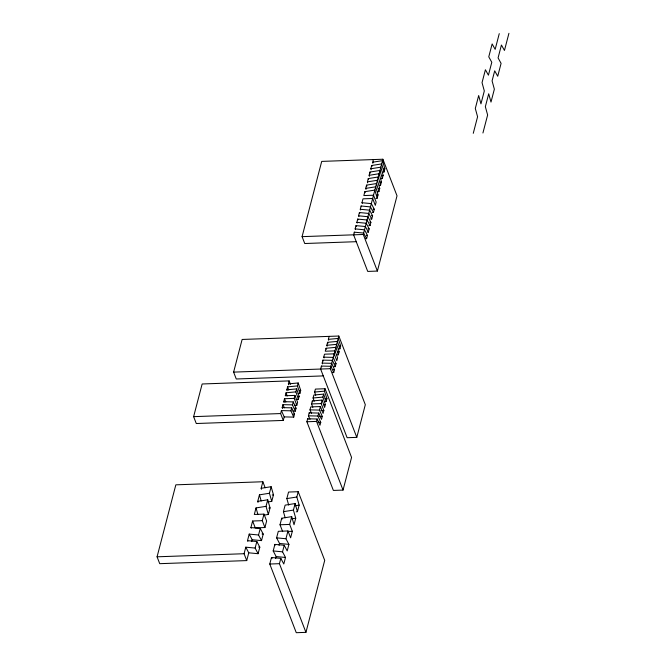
<?xml version="1.0" encoding="UTF-8"?>
<svg xmlns="http://www.w3.org/2000/svg" width="666" height="666" viewBox="0 0 666 666"><rect width="100%" height="100%" fill="white"/><g stroke="black" fill="none" stroke-linecap="round" stroke-linejoin="round"><path stroke-width="1" d="M248.759 552.813L258.1 553.704L255.128 548.076L245.787 547.177L248.759 552.813L246.728 560.589L159.723 563.677L157.068 556.809L175.841 484.831L262.854 481.751L265.168 487.753M284.207 416.899L293.723 417.116L290.925 410.814L281.41 410.597L284.207 416.899L283.283 420.429L196.279 423.518L193.623 416.65L202.148 383.982L289.152 380.902L290.476 384.332M323.276 375.907L236.264 378.987L233.616 372.119L242.133 339.452L338.811 336.03L365.309 404.703L356.793 437.371L347.128 437.712L320.621 369.039L321.403 366.067L330.919 366.292L333.716 372.594L332.525 372.569M356.252 241.691L304.737 243.515L302.081 236.646L321.711 161.397L382.892 159.232L397.019 195.829L377.389 271.07L367.724 271.42L353.604 234.823L354.295 232.168L363.636 233.067L366.608 238.694L365.443 238.578M246.728 560.589L244.081 553.721L245.787 547.177M247.86 541.341L247.494 540.642L249.201 534.099L258.541 534.989L261.513 540.617L252.173 539.726L249.201 534.099M251.273 528.255L250.907 527.555L252.614 521.012L262.279 520.662L264.926 527.53L255.261 527.872L252.614 521.012M258.025 502.389L257.734 501.381L267.724 499.8L266.017 506.343L256.027 507.925L254.32 514.468L263.986 514.119L266.633 520.987L264.926 527.53M257.734 501.381L259.44 494.838L269.43 493.256L271.137 486.713L261.147 488.295L261.438 489.302M261.147 488.295L262.854 481.751M283.283 420.429L280.636 413.561L281.41 410.597M282.534 408.416L282.184 407.625L282.958 404.653L292.482 404.878L295.271 411.18L292.898 411.122M284.082 402.472L283.733 401.69L284.507 398.718L294.172 398.376L296.828 405.244L294.888 405.311M287.146 390.734L286.83 389.81L296.645 388.902L295.87 391.874L286.055 392.774L285.281 395.746L294.946 395.404L297.602 402.272L296.828 405.244M286.83 389.81L287.604 386.838L297.419 385.93L298.193 382.967L288.378 383.866L288.694 384.798M288.378 383.866L289.152 380.902M251.681 541.591L252.173 539.726M255.128 548.076L256.835 541.533L247.494 540.642M258.541 534.989L260.248 528.446L250.907 527.555M262.279 520.662L263.986 514.119M290.925 410.814L291.7 407.842L282.184 407.625M292.482 404.878L293.256 401.906L283.733 401.69M294.172 398.376L294.946 395.404M258.1 553.704L259.807 547.161L256.835 541.533M261.513 540.617L263.22 534.074L260.248 528.446M263.969 515.143L268.34 514.443L270.046 507.9L267.724 499.8M268.007 501.956L271.753 501.356L273.46 494.813L271.137 486.713M293.723 417.116L294.497 414.152L291.7 407.842M295.271 411.18L296.054 408.208L293.256 401.906M295.92 399.525L298.376 399.3L299.151 396.328L296.645 388.902M298.085 393.531L299.925 393.365L300.699 390.393L298.193 382.967M355.519 229.604L355.145 228.896L356.002 225.624L365.343 226.523L368.315 232.151L367.149 232.034M357.226 223.06L356.851 222.352L357.709 219.081L367.049 219.98L370.021 225.608L368.856 225.491M358.932 216.517L358.558 215.809L359.415 212.537L368.756 213.436L371.728 219.064L370.562 218.947M360.639 209.973L360.264 209.266L361.122 205.994L370.463 206.893L373.435 212.521L372.269 212.404M362.346 203.43L361.971 202.722L362.987 198.834L372.652 198.493L375.308 205.361L376.157 202.089L373.509 195.221L363.844 195.563L364.86 191.666L374.85 190.085L377.172 198.193L375.924 198.393M366 189.41L365.709 188.395L366.566 185.123L376.556 183.541L378.879 191.65L377.63 191.85M367.707 182.867L367.416 181.851L368.265 178.58L378.263 176.998L380.586 185.106L379.337 185.306M369.414 176.324L369.122 175.308L369.971 172.036L379.97 170.454L382.292 178.563L381.044 178.763M371.12 169.78L370.829 168.764L371.678 165.493L381.676 163.911L383.999 172.019L382.75 172.219M372.827 163.237L373.226 159.574M288.728 505.178L286.838 498.593L288.545 492.049L298.21 491.708L324.708 560.381L305.935 632.359L296.27 632.7L269.772 564.027L271.478 557.484L280.819 558.374L283.799 564.002L285.506 557.459L282.526 551.831L284.232 545.288L274.892 544.397L273.185 550.94L276.157 556.568L275.674 558.433M279.079 545.346L279.57 543.481L276.598 537.853L278.305 531.31L287.97 530.96L290.617 537.828L292.324 531.285L289.677 524.425L291.708 516.641L281.718 518.223L280.011 524.766L282.659 531.635M285.165 517.757L283.425 511.679L285.131 505.136L295.121 503.554L297.444 511.655L296.195 511.854M315.717 395.313L314.618 392.058L315.393 389.086L325.066 388.744L351.565 457.425L343.04 490.093L333.375 490.434L306.876 421.753L307.65 418.781L317.174 419.006L319.971 425.308L320.746 422.344L317.948 416.034L318.723 413.07L309.199 412.845L308.425 415.817L309.998 419.364M311.546 413.42L309.973 409.873L310.747 406.909L320.413 406.56L323.068 413.428L323.843 410.464L321.187 403.596L322.111 400.058L312.296 400.965L311.522 403.937L312.845 407.367M314.169 401.248L313.07 397.993L313.844 395.03L323.659 394.122L326.165 401.556L324.933 401.665M322.527 363.886L322.178 363.095L322.952 360.131L332.467 360.348L335.264 366.658L334.074 366.625M324.076 357.95L323.726 357.159L324.5 354.187L334.166 353.846L336.813 360.714L337.587 357.742L334.94 350.874L325.274 351.223L326.049 348.251L335.864 347.344L338.361 354.778L337.138 354.886M327.131 346.212L326.823 345.279L327.597 342.307L337.412 341.408L339.91 348.834L338.686 348.951M328.679 340.268L328.371 339.344L329.146 336.372M377.389 271.07L363.27 234.482L382.892 159.232M305.935 632.359L279.437 563.677L280.819 558.374M284.232 545.288L287.204 550.915L288.911 544.372L285.939 538.744L287.97 530.96M291.708 516.641L294.031 524.741L295.737 518.198L293.415 510.098L295.121 503.554M297.444 511.655L299.151 505.111L296.828 497.011L298.21 491.708M343.04 490.093L316.541 421.411L317.174 419.006M318.723 413.07L321.52 419.372L322.294 416.4L319.497 410.098L320.413 406.56M322.111 400.058L324.617 407.492L325.391 404.52L322.885 397.094L323.659 394.122M326.165 401.556L326.939 398.584L324.434 391.15L325.066 388.744M356.793 437.371L330.294 368.698L338.811 336.03M366.608 238.694L367.465 235.423L364.493 229.795L355.145 228.896M368.315 232.151L369.172 228.879L366.2 223.252L356.851 222.352M370.021 225.608L370.879 222.336L367.907 216.708L358.558 215.809M371.728 219.064L372.585 215.792L369.613 210.165L360.264 209.266M373.435 212.521L374.292 209.249L371.32 203.621L361.971 202.722M377.172 198.193L378.03 194.922L375.699 186.813L365.709 188.395M378.879 191.65L379.737 188.378L377.406 180.27L367.416 181.851M380.586 185.106L381.443 181.835L379.112 173.726L369.122 175.308M382.292 178.563L383.15 175.291L380.819 167.183L370.829 168.764M383.999 172.019L384.856 168.748L382.525 160.639L372.535 162.221M333.716 372.594L334.49 369.622L331.693 363.32L322.178 363.095M335.264 366.658L336.039 363.686L333.241 357.376L323.726 357.159M338.361 354.778L339.136 351.806L336.638 344.372L326.823 345.279M339.91 348.834L340.684 345.87L338.186 338.436L328.371 339.344M473.26 133.333L477.58 116.758L475.308 108.458L478.671 95.554L480.952 103.854L484.315 90.951L482.042 82.651L485.406 69.747L488.428 75.183L491.791 62.271L488.769 56.835L492.141 43.931L495.163 49.367L499.259 33.641M482.925 132.992L487.629 114.985L485.348 106.685L488.711 93.781L490.992 102.081L494.355 89.177L492.082 80.877L494.696 70.829L497.727 76.265L501.09 63.362L498.068 57.925L501.431 45.022L504.453 50.458L508.932 33.3M383.608 168.948L384.856 168.748M381.901 175.491L383.15 175.291M380.194 182.034L381.443 181.835M378.488 188.578L379.737 188.378M376.781 195.121L378.03 194.922M272.211 495.013L273.46 494.813M286.838 498.593L296.828 497.011M268.798 508.1L270.046 507.9M295.155 505.752L299.151 505.111M283.425 511.679L293.415 510.098M291.741 518.831L295.737 518.198M339.46 345.979L340.684 345.87M337.912 351.923L339.136 351.806M299.467 390.509L300.699 390.393M314.618 392.058L324.434 391.15M297.918 396.445L299.151 396.328M313.07 397.993L322.885 397.094M324.975 398.767L326.939 398.584M323.426 404.703L325.391 404.52M302.081 236.646L363.27 234.482M233.616 372.119L330.294 368.698M311.522 403.937L321.187 403.596M320.937 410.564L323.843 410.464M193.623 416.65L280.636 413.561M306.876 421.753L316.541 421.411M280.011 524.766L289.677 524.425M287.496 531.46L292.324 531.285M157.068 556.809L244.081 553.721M269.772 564.027L279.437 563.677M334.848 363.661L336.039 363.686M333.3 369.597L334.49 369.622M294.863 408.183L296.054 408.208M309.973 409.873L319.497 410.098M293.306 414.119L294.497 414.152M308.425 415.817L317.948 416.034M319.439 416.333L322.294 416.4M317.89 422.277L320.746 422.344M373.118 209.141L374.292 209.249M371.412 215.676L372.585 215.792M369.705 222.219L370.879 222.336M368.007 228.763L369.172 228.879M366.3 235.306L367.465 235.423M262.054 533.966L263.22 534.074M276.598 537.853L285.939 538.744M279.57 543.481L288.911 544.372M258.641 547.052L259.807 547.161M273.185 550.94L282.526 551.831M276.157 556.568L285.506 557.459M361.122 205.994L361.488 206.701M359.415 212.537L359.782 213.245M357.709 219.081L358.075 219.788M356.002 225.624L356.368 226.332M354.295 232.168L354.662 232.875M274.892 544.397L275.266 545.096M271.478 557.484L272.036 558.533M322.952 360.131L323.301 360.914M321.403 366.067L321.745 366.858M309.199 412.845L309.548 413.636M307.65 418.781L308 419.572M282.958 404.653L284.357 407.808M284.507 398.718L285.831 402.147M327.597 342.307L327.905 343.24M326.049 348.251L326.357 349.175M312.296 400.965L312.612 401.898M297.419 385.93L299.925 393.365M295.87 391.874L298.376 399.3M287.604 386.838L288.703 390.085M286.055 392.774L287.154 396.029M371.678 165.493L371.969 166.508M369.971 172.036L370.263 173.052M368.265 178.58L368.556 179.595M366.566 185.123L366.849 186.139M364.86 191.666L365.143 192.682M281.718 518.223L282.009 519.23M269.43 493.256L271.753 501.356M266.017 506.343L268.34 514.443M259.44 494.838L261.18 500.915M256.027 507.925L257.917 514.51"/></g></svg>
